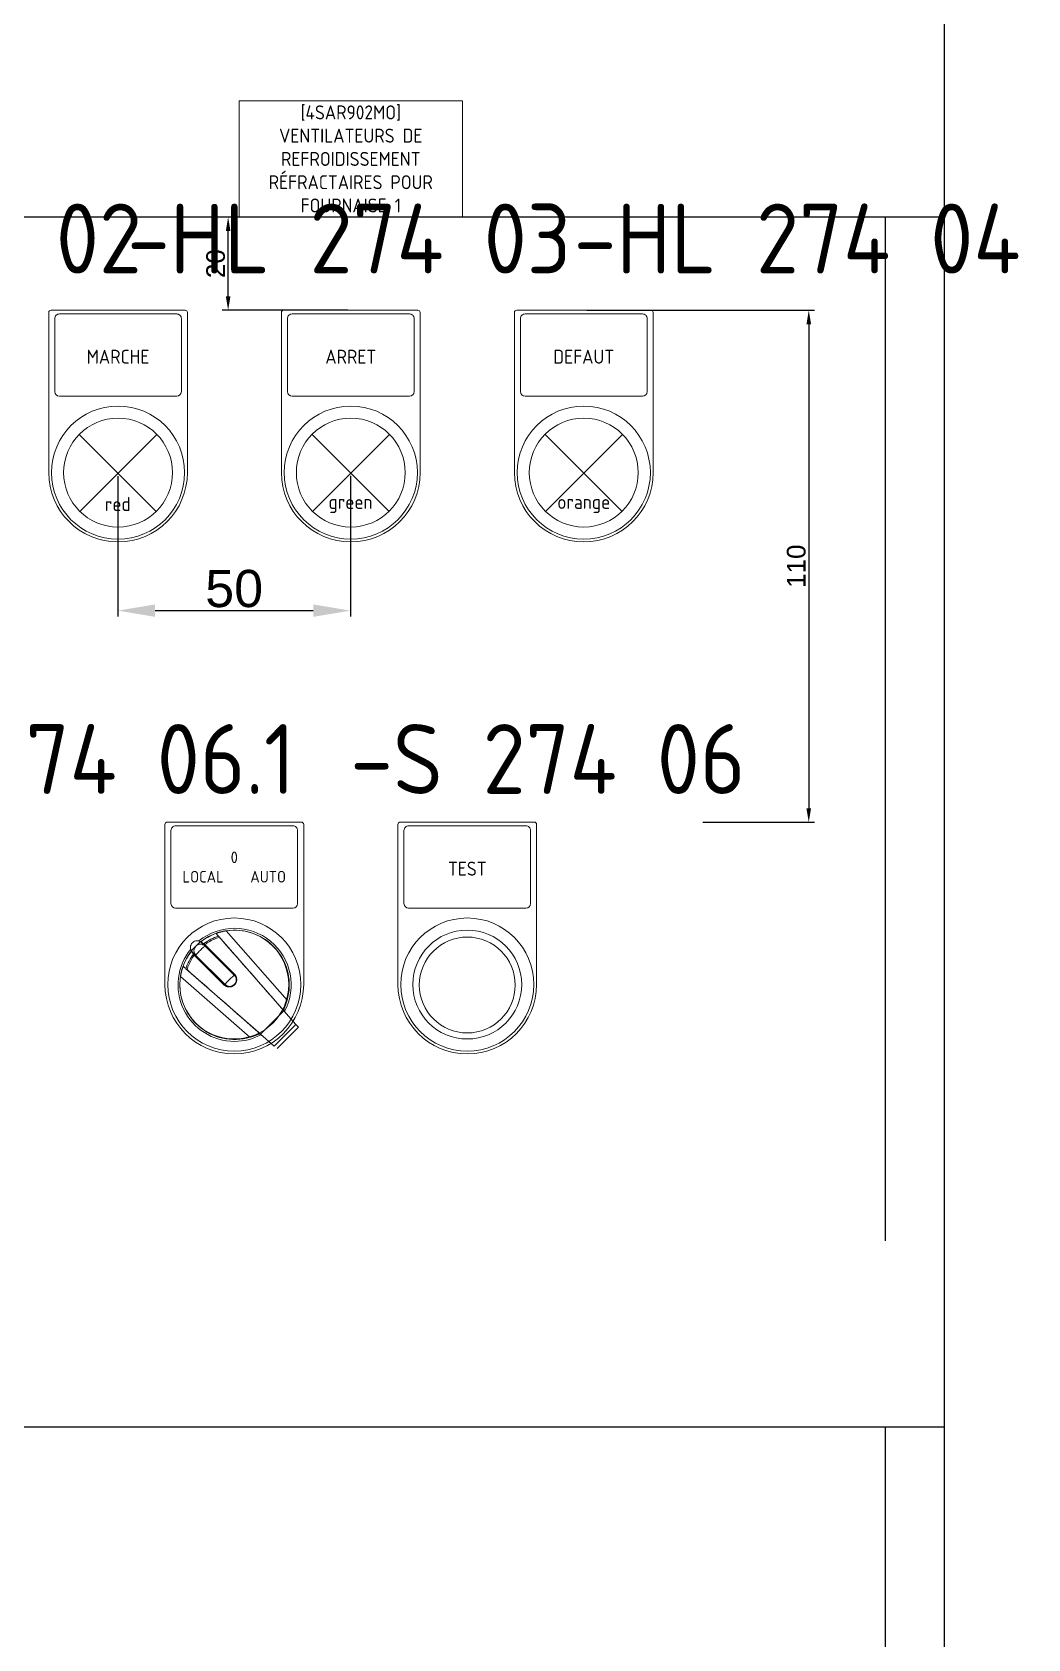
# Model space of a CAD drawing. Header units: millimetres. Extents: x 0 to 69574, y -5 to 41746.
# Drawn here: x 39737.2 to 39951.1, y 23093.9 to 23439.2 of the extents above; entities that cross this region are included whole.
import ezdxf
from ezdxf.enums import TextEntityAlignment as Align

# ---------------------------------------------------------------- set-up
doc = ezdxf.new("R2010")
doc.units = ezdxf.units.MM
doc.set_wipeout_variables(frame=1)
doc.layers.add('! NO PLOT !', color=7, linetype='Continuous', true_color=0xff75dd, plot=False)
doc.layers.add('000-PI-Oprema', color=30, linetype='Continuous', lineweight=5)
for name, color, linetype in [('000-PI-ORMAR', 2, 'Continuous'), ('000-PI_TEXT', 7, 'Continuous'), ('002-PI-Kabelska kanalica', 150, 'Continuous')]:
    doc.layers.add(name, color=color, linetype=linetype)
doc.styles.add('PI0', font='isocpeur.ttf', dxfattribs={"width": 0.9})
doc.styles.get("Standard").update_dxf_attribs({"font": 'arial.ttf'})
doc.dimstyles.new('ISO-25', dxfattribs={"dimtxt": 4, "dimasz": 3, "dimexe": 1.25, "dimexo": 0.625, "dimtad": 1, "dimtxsty": 'Standard', "dimcen": 3, "dimadec": 0, "dimazin": 0, "dimtfac": 1, "dimtmove": 0, "dimatfit": 3, "dimfxl": 1, "dimarcsym": 0})
doc.dimstyles.new('ISO-25-lb', dxfattribs={"dimtxt": 8, "dimasz": 8, "dimexe": 1.25, "dimexo": 0.625, "dimtad": 1, "dimtxsty": 'Standard', "dimcen": 5, "dimadec": 0, "dimazin": 0, "dimtfac": 1, "dimtmove": 0, "dimatfit": 3, "dimfxl": 1, "dimarcsym": 0})

# ---------------------------------------------------------------- blocks, each defined once
blk = doc.blocks.new('*U1084')
at = {"layer": '002-PI-Kabelska kanalica'}
blk.add_line((-20, -100), (-20, 1420), dxfattribs=at)
blk = doc.blocks.new('podloska')
at = {"layer": '000-PI-Oprema'}
for p, q in [((43278.7, 39063.45), (43278.7, 39097.85)), ((43279.2, 39098.35), (43308, 39098.35)), ((43280, 39080.85), (43280, 39096.55)), ((43281, 39097.55), (43306.2, 39097.55)), ((43307.2, 39080.85), (43307.2, 39096.55)), ((43308.5, 39063.45), (43308.5, 39097.85)), ((43281, 39079.85), (43306.2, 39079.85))]:
    blk.add_line(p, q, dxfattribs=at)
blk.add_circle((43293.6, 39063.45), 14.3, dxfattribs=at)
at = {"layer": '000-PI-Oprema', "ltscale": 0.25}
blk.add_circle((43293.6, 39063.45), 11.7, dxfattribs=at)
at = {"layer": '000-PI-Oprema'}
for centre, radius, start, end in [((43279.2, 39097.85), 0.5, 90, 179.9998), ((43281, 39096.55), 1, 90, 180.0001), ((43306.2, 39096.55), 1, 359.9999, 90), ((43308, 39097.85), 0.5, 0.0002, 90), ((43281, 39080.85), 1, 180, 270), ((43306.2, 39080.85), 1, 270, 0), ((43293.6, 39063.45), 14.9, 180, 0)]:
    blk.add_arc(centre, radius, start, end, dxfattribs=at)
blk = doc.blocks.new('*D1687')
at = {"layer": '! NO PLOT !', "color": 0, "linetype": 'Continuous', "lineweight": -2, "ltscale": 0.25, "transparency": 16777216}
for p, q in [((39755.63, 23343.73), (39755.63, 23313.6)), ((39805.63, 23343.83), (39805.63, 23313.6)), ((39763.63, 23314.85), (39797.63, 23314.85))]:
    blk.add_line(p, q, dxfattribs=at)
at = {"layer": '! NO PLOT !', "color": 0, "ltscale": 0.25, "transparency": 16777216}
for points in [[(39763.63, 23316.18), (39763.63, 23313.51), (39755.63, 23314.85)], [(39797.63, 23316.18), (39797.63, 23313.51), (39805.63, 23314.85)]]:
    blk.add_solid(points, dxfattribs=at)
at = {"layer": 'Defpoints', "color": 0, "ltscale": 0.25, "transparency": 16777216}
for p in [(39755.63, 23344.35), (39805.63, 23344.45), (39805.63, 23314.85)]:
    blk.add_point(p, dxfattribs=at)
at = {"layer": '! NO PLOT !', "color": 0, "ltscale": 0.25, "transparency": 16777216, "insert": (39780.63, 23319.55), "char_height": 8, "attachment_point": 5}
blk.add_mtext('50', dxfattribs=at)
blk = doc.blocks.new('*D1688')
at = {"layer": '! NO PLOT !', "color": 0, "lineweight": -2, "ltscale": 0.25, "transparency": 16777216}
for p, q in [((39856.36, 23379.4), (39905.32, 23379.4)), ((39904.07, 23376.4), (39904.07, 23272.4)), ((39881.28, 23269.4), (39905.32, 23269.4))]:
    blk.add_line(p, q, dxfattribs=at)
at = {"layer": '! NO PLOT !', "color": 0, "ltscale": 0.25, "transparency": 16777216}
for points in [[(39903.57, 23376.4), (39904.57, 23376.4), (39904.07, 23379.4)], [(39903.57, 23272.4), (39904.57, 23272.4), (39904.07, 23269.4)]]:
    blk.add_solid(points, dxfattribs=at)
at = {"layer": 'Defpoints', "color": 0, "ltscale": 0.25, "transparency": 16777216}
for p in [(39855.73, 23379.4), (39880.66, 23269.4), (39904.07, 23269.4)]:
    blk.add_point(p, dxfattribs=at)
at = {"layer": '! NO PLOT !', "color": 0, "ltscale": 0.25, "transparency": 16777216, "insert": (39901.4, 23324.4), "char_height": 4, "attachment_point": 5, "rotation": 90}
blk.add_mtext('110', dxfattribs=at)
blk = doc.blocks.new('*D1708')
at = {"layer": '! NO PLOT !', "color": 0, "lineweight": -2, "ltscale": 0.25, "transparency": 16777216}
for p, q in [((39805.06, 23399.4), (39778.09, 23399.4)), ((39779.34, 23382.4), (39779.34, 23396.4)), ((39805.06, 23379.4), (39778.09, 23379.4))]:
    blk.add_line(p, q, dxfattribs=at)
at = {"layer": '! NO PLOT !', "color": 0, "ltscale": 0.25, "transparency": 16777216}
for points in [[(39778.84, 23396.4), (39779.84, 23396.4), (39779.34, 23399.4)], [(39778.84, 23382.4), (39779.84, 23382.4), (39779.34, 23379.4)]]:
    blk.add_solid(points, dxfattribs=at)
at = {"layer": 'Defpoints', "color": 0, "ltscale": 0.25, "transparency": 16777216}
for p in [(39779.34, 23399.4), (39805.68, 23399.4), (39805.68, 23379.4)]:
    blk.add_point(p, dxfattribs=at)
at = {"layer": '! NO PLOT !', "color": 0, "ltscale": 0.25, "transparency": 16777216, "insert": (39776.67, 23389.4), "char_height": 4, "attachment_point": 5, "rotation": 90}
blk.add_mtext('20', dxfattribs=at)

msp = doc.modelspace()

# ---------------------------------------------------------------- block references
at = {"rotation": 180}
msp.add_blockref('*U1084', (39734.172, 24339.404), dxfattribs=at)

# ---------------------------------------------------------------- next in the draw order: wipeouts: each hides what was drawn before it
msp.add_wipeout([(39609.684, 24761.404), (40000.172, 24761.404), (39999.684, 22778.904), (39609.672, 22776.904)]).dxf.layer = '000-PI-ORMAR'

# ---------------------------------------------------------------- next in the draw order: linework, layer by layer
at = {"layer": '! NO PLOT !'}
msp.add_line((39933.184, 24684.154), (39933.184, 22854.154), dxfattribs=at)
at = {"layer": '! NO PLOT !', "ltscale": 0.25}
for p, q in [((39933.184, 23399.404), (39678.184, 23399.404)), ((39920.511, 23399.404), (39920.511, 23179.404)), ((39933.184, 23139.404), (39678.184, 23139.404)), ((39920.511, 23139.404), (39920.511, 22919.404))]:
    msp.add_line(p, q, dxfattribs=at)
at = {"layer": '000-PI-Oprema'}
for p, q in [((39747.361, 23352.727), (39763.907, 23336.181)), ((39764.007, 23352.727), (39747.461, 23336.181)), ((39797.361, 23352.727), (39813.907, 23336.181)), ((39814.007, 23352.727), (39797.461, 23336.181)), ((39847.411, 23352.727), (39863.957, 23336.181)), ((39864.057, 23352.727), (39847.511, 23336.181)), ((39777.28, 23245.673), (39777.353, 23245.695)), ((39777.353, 23245.695), (39777.43, 23245.718)), ((39777.43, 23245.718), (39777.511, 23245.741)), ((39777.511, 23245.741), (39777.596, 23245.765)), ((39777.596, 23245.765), (39777.685, 23245.789)), ((39777.685, 23245.789), (39777.778, 23245.814)), ((39777.778, 23245.814), (39777.873, 23245.838)), ((39777.873, 23245.838), (39777.971, 23245.862)), ((39777.971, 23245.862), (39778.072, 23245.886)), ((39778.072, 23245.886), (39778.174, 23245.909)), ((39778.174, 23245.909), (39778.278, 23245.932)), ((39778.278, 23245.932), (39778.383, 23245.953)), ((39778.383, 23245.953), (39778.488, 23245.974)), ((39778.488, 23245.974), (39778.594, 23245.994)), ((39778.594, 23245.994), (39778.699, 23246.013)), ((39778.699, 23246.013), (39778.804, 23246.031)), ((39778.804, 23246.031), (39778.907, 23246.048)), ((39791.999, 23231.129), (39778.907, 23246.048)), ((39773.549, 23243.736), (39773.545, 23243.74)), ((39773.561, 23243.724), (39773.549, 23243.736)), ((39773.582, 23243.704), (39773.561, 23243.724)), ((39773.611, 23243.674), (39773.582, 23243.704)), ((39780.657, 23236.487), (39773.609, 23243.535)), ((39773.649, 23243.636), (39773.611, 23243.674)), ((39773.894, 23243.391), (39773.649, 23243.636)), ((39773.979, 23243.306), (39773.894, 23243.391)), ((39774.073, 23243.212), (39773.979, 23243.306)), ((39781.034, 23236.252), (39774.073, 23243.212)), ((39774.193, 23243.234), (39774.14, 23243.287)), ((39774.22, 23243.206), (39774.193, 23243.234)), ((39774.249, 23243.178), (39774.22, 23243.206)), ((39774.337, 23243.09), (39774.249, 23243.178)), ((39774.337, 23243.09), (39774.596, 23243.274)), ((39780.711, 23236.716), (39774.337, 23243.09)), ((39774.596, 23243.274), (39774.861, 23243.451)), ((39774.861, 23243.451), (39775.132, 23243.619)), ((39775.132, 23243.619), (39775.407, 23243.78)), ((39775.407, 23243.78), (39775.688, 23243.932)), ((39775.688, 23243.932), (39775.973, 23244.076)), ((39775.973, 23244.076), (39776.262, 23244.211)), ((39776.262, 23244.211), (39776.556, 23244.337)), ((39776.556, 23244.337), (39776.854, 23244.455)), ((39776.735, 23245.491), (39776.738, 23245.492)), ((39776.739, 23245.487), (39776.735, 23245.491)), ((39776.738, 23245.492), (39776.746, 23245.495)), ((39776.751, 23245.473), (39776.739, 23245.487)), ((39776.746, 23245.495), (39776.76, 23245.5)), ((39776.771, 23245.45), (39776.751, 23245.473)), ((39776.76, 23245.5), (39776.781, 23245.507)), ((39776.8, 23245.416), (39776.771, 23245.45)), ((39776.781, 23245.507), (39776.807, 23245.517)), ((39776.838, 23245.373), (39776.8, 23245.416)), ((39776.807, 23245.517), (39776.839, 23245.528)), ((39776.885, 23245.319), (39776.838, 23245.373)), ((39776.839, 23245.528), (39776.877, 23245.541)), ((39776.854, 23244.455), (39777.155, 23244.563)), ((39776.877, 23245.541), (39776.92, 23245.556)), ((39776.942, 23245.255), (39776.885, 23245.319)), ((39776.92, 23245.556), (39776.969, 23245.573)), ((39777.008, 23245.18), (39776.942, 23245.255)), ((39776.969, 23245.573), (39777.023, 23245.591)), ((39777.083, 23245.094), (39777.008, 23245.18)), ((39777.023, 23245.591), (39777.081, 23245.61)), ((39777.081, 23245.61), (39777.144, 23245.63)), ((39777.168, 23244.997), (39777.083, 23245.094)), ((39777.144, 23245.63), (39777.211, 23245.651)), ((39777.155, 23244.563), (39777.46, 23244.663)), ((39777.262, 23244.89), (39777.168, 23244.997)), ((39777.211, 23245.651), (39777.28, 23245.673)), ((39777.276, 23244.872), (39777.248, 23244.904)), ((39791.001, 23229.234), (39777.262, 23244.89)), ((39777.305, 23244.839), (39777.276, 23244.872)), ((39777.335, 23244.806), (39777.305, 23244.839)), ((39777.365, 23244.771), (39777.335, 23244.806)), ((39777.396, 23244.736), (39777.365, 23244.771)), ((39777.428, 23244.7), (39777.396, 23244.736)), ((39777.46, 23244.663), (39777.428, 23244.7)), ((39778.19, 23243.831), (39777.46, 23244.663)), ((39778.92, 23242.999), (39778.19, 23243.831)), ((39779.65, 23242.167), (39778.92, 23242.999)), ((39770.827, 23238.607), (39770.953, 23238.901)), ((39770.953, 23238.901), (39771.088, 23239.191)), ((39771.088, 23239.191), (39771.232, 23239.476)), ((39771.232, 23239.476), (39771.384, 23239.756)), ((39771.384, 23239.756), (39771.544, 23240.032)), ((39771.428, 23241.615), (39771.424, 23241.619)), ((39771.44, 23241.603), (39771.428, 23241.615)), ((39771.46, 23241.582), (39771.44, 23241.603)), ((39771.49, 23241.553), (39771.46, 23241.582)), ((39771.528, 23241.515), (39771.49, 23241.553)), ((39771.575, 23241.468), (39771.528, 23241.515)), ((39771.544, 23240.032), (39771.713, 23240.303)), ((39771.631, 23241.411), (39771.575, 23241.468)), ((39779.137, 23234.047), (39771.629, 23241.555)), ((39771.697, 23241.345), (39771.631, 23241.411)), ((39771.773, 23241.27), (39771.697, 23241.345)), ((39771.713, 23240.303), (39771.89, 23240.568)), ((39771.858, 23241.185), (39771.773, 23241.27)), ((39771.952, 23241.091), (39771.858, 23241.185)), ((39771.958, 23240.944), (39771.877, 23241.024)), ((39771.89, 23240.568), (39772.074, 23240.827)), ((39778.912, 23234.13), (39771.952, 23241.091)), ((39771.986, 23240.915), (39771.958, 23240.944)), ((39772.074, 23240.827), (39771.986, 23240.915)), ((39778.448, 23234.453), (39772.074, 23240.827)), ((39780.38, 23241.336), (39779.65, 23242.167)), ((39781.109, 23240.504), (39780.38, 23241.336)), ((39781.839, 23239.673), (39781.109, 23240.504)), ((39782.568, 23238.842), (39781.839, 23239.673)), ((39783.298, 23238.01), (39782.568, 23238.842)), ((39769.116, 23236.257), (39769.133, 23236.36)), ((39784.034, 23223.165), (39769.116, 23236.257)), ((39769.133, 23236.36), (39769.151, 23236.464)), ((39769.151, 23236.464), (39769.169, 23236.57)), ((39769.169, 23236.57), (39769.189, 23236.675)), ((39769.189, 23236.675), (39769.21, 23236.781)), ((39769.21, 23236.781), (39769.232, 23236.886)), ((39769.232, 23236.886), (39769.255, 23236.99)), ((39769.255, 23236.99), (39769.278, 23237.092)), ((39769.278, 23237.092), (39769.302, 23237.192)), ((39769.302, 23237.192), (39769.326, 23237.291)), ((39769.326, 23237.291), (39769.35, 23237.386)), ((39769.35, 23237.386), (39769.375, 23237.478)), ((39769.375, 23237.478), (39769.399, 23237.567)), ((39769.399, 23237.567), (39769.423, 23237.653)), ((39769.423, 23237.653), (39769.446, 23237.734)), ((39769.446, 23237.734), (39769.469, 23237.811)), ((39769.469, 23237.811), (39769.491, 23237.883)), ((39769.491, 23237.883), (39769.512, 23237.953)), ((39769.512, 23237.953), (39769.534, 23238.02)), ((39769.534, 23238.02), (39769.554, 23238.082)), ((39769.554, 23238.082), (39769.573, 23238.141)), ((39769.573, 23238.141), (39769.591, 23238.195)), ((39769.591, 23238.195), (39769.608, 23238.244)), ((39769.608, 23238.244), (39769.623, 23238.287)), ((39769.623, 23238.287), (39769.636, 23238.325)), ((39769.636, 23238.325), (39769.647, 23238.357)), ((39769.647, 23238.357), (39769.656, 23238.383)), ((39769.656, 23238.383), (39769.664, 23238.403)), ((39769.664, 23238.403), (39769.669, 23238.418)), ((39769.669, 23238.418), (39769.672, 23238.426)), ((39769.672, 23238.426), (39769.673, 23238.429)), ((39769.677, 23238.425), (39769.673, 23238.429)), ((39769.691, 23238.413), (39769.677, 23238.425)), ((39769.714, 23238.393), (39769.691, 23238.413)), ((39769.747, 23238.364), (39769.714, 23238.393)), ((39769.791, 23238.326), (39769.747, 23238.364)), ((39769.844, 23238.278), (39769.791, 23238.326)), ((39769.909, 23238.222), (39769.844, 23238.278)), ((39769.984, 23238.156), (39769.909, 23238.222)), ((39770.07, 23238.081), (39769.984, 23238.156)), ((39770.166, 23237.996), (39770.07, 23238.081)), ((39770.274, 23237.902), (39770.166, 23237.996)), ((39770.292, 23237.888), (39770.26, 23237.916)), ((39785.93, 23224.163), (39770.274, 23237.902)), ((39770.324, 23237.859), (39770.292, 23237.888)), ((39770.358, 23237.829), (39770.324, 23237.859)), ((39770.393, 23237.799), (39770.358, 23237.829)), ((39770.428, 23237.768), (39770.393, 23237.799)), ((39770.464, 23237.736), (39770.428, 23237.768)), ((39770.501, 23237.704), (39770.464, 23237.736)), ((39770.501, 23237.704), (39770.601, 23238.009)), ((39771.333, 23236.974), (39770.501, 23237.704)), ((39770.601, 23238.009), (39770.709, 23238.31)), ((39770.709, 23238.31), (39770.827, 23238.607)), ((39772.165, 23236.244), (39771.333, 23236.974)), ((39772.997, 23235.514), (39772.165, 23236.244)), ((39773.828, 23234.784), (39772.997, 23235.514)), ((39781.117, 23236.027), (39780.657, 23236.487)), ((39780.76, 23236.664), (39780.711, 23236.716)), ((39780.807, 23236.61), (39780.76, 23236.664)), ((39780.852, 23236.554), (39780.807, 23236.61)), ((39780.894, 23236.496), (39780.852, 23236.554)), ((39780.934, 23236.436), (39780.894, 23236.496)), ((39780.971, 23236.374), (39780.934, 23236.436)), ((39781.005, 23236.311), (39780.971, 23236.374)), ((39781.036, 23236.246), (39781.005, 23236.311)), ((39781.064, 23236.18), (39781.036, 23236.246)), ((39781.089, 23236.113), (39781.064, 23236.18)), ((39781.112, 23236.045), (39781.089, 23236.113)), ((39781.131, 23235.976), (39781.112, 23236.045)), ((39781.147, 23235.906), (39781.131, 23235.976)), ((39781.159, 23235.835), (39781.147, 23235.906)), ((39781.147, 23235.264), (39781.16, 23235.334)), ((39781.169, 23235.764), (39781.159, 23235.835)), ((39781.16, 23235.334), (39781.169, 23235.406)), ((39781.176, 23235.692), (39781.169, 23235.764)), ((39781.169, 23235.406), (39781.176, 23235.477)), ((39781.179, 23235.621), (39781.176, 23235.692)), ((39781.176, 23235.477), (39781.179, 23235.549)), ((39781.179, 23235.549), (39781.179, 23235.621)), ((39784.756, 23236.348), (39783.298, 23238.01)), ((39785.485, 23235.518), (39784.756, 23236.348)), ((39786.214, 23234.687), (39785.485, 23235.518)), ((39774.66, 23234.054), (39773.828, 23234.784)), ((39775.491, 23233.325), (39774.66, 23234.054)), ((39776.322, 23232.595), (39775.491, 23233.325)), ((39777.153, 23231.866), (39776.322, 23232.595)), ((39778.5, 23234.404), (39778.448, 23234.453)), ((39778.554, 23234.356), (39778.5, 23234.404)), ((39778.61, 23234.312), (39778.554, 23234.356)), ((39778.668, 23234.269), (39778.61, 23234.312)), ((39778.728, 23234.23), (39778.668, 23234.269)), ((39778.79, 23234.193), (39778.728, 23234.23)), ((39778.853, 23234.159), (39778.79, 23234.193)), ((39778.917, 23234.128), (39778.853, 23234.159)), ((39778.984, 23234.1), (39778.917, 23234.128)), ((39779.051, 23234.074), (39778.984, 23234.1)), ((39779.119, 23234.052), (39779.051, 23234.074)), ((39779.188, 23234.033), (39779.119, 23234.052)), ((39779.258, 23234.017), (39779.188, 23234.033)), ((39779.329, 23234.004), (39779.258, 23234.017)), ((39779.4, 23233.995), (39779.329, 23234.004)), ((39779.472, 23233.988), (39779.4, 23233.995)), ((39779.543, 23233.985), (39779.472, 23233.988)), ((39779.615, 23233.985), (39779.543, 23233.985)), ((39779.615, 23233.985), (39779.687, 23233.988)), ((39779.687, 23233.988), (39779.758, 23233.995)), ((39779.758, 23233.995), (39779.829, 23234.004)), ((39779.829, 23234.004), (39779.9, 23234.017)), ((39779.9, 23234.017), (39779.97, 23234.033)), ((39779.97, 23234.033), (39780.039, 23234.052)), ((39780.039, 23234.052), (39780.108, 23234.074)), ((39780.108, 23234.074), (39780.175, 23234.1)), ((39780.175, 23234.1), (39780.241, 23234.128)), ((39780.241, 23234.128), (39780.306, 23234.159)), ((39780.306, 23234.159), (39780.369, 23234.193)), ((39780.369, 23234.193), (39780.43, 23234.23)), ((39780.43, 23234.23), (39780.49, 23234.269)), ((39780.49, 23234.269), (39780.548, 23234.312)), ((39780.548, 23234.312), (39780.605, 23234.356)), ((39780.605, 23234.356), (39780.659, 23234.404)), ((39780.659, 23234.404), (39780.711, 23234.453)), ((39780.711, 23234.453), (39780.76, 23234.505)), ((39780.76, 23234.505), (39780.807, 23234.559)), ((39780.807, 23234.559), (39780.852, 23234.615)), ((39780.852, 23234.615), (39780.894, 23234.673)), ((39780.894, 23234.673), (39780.934, 23234.733)), ((39780.934, 23234.733), (39780.971, 23234.795)), ((39780.971, 23234.795), (39781.005, 23234.858)), ((39781.005, 23234.858), (39781.036, 23234.923)), ((39781.036, 23234.923), (39781.064, 23234.989)), ((39781.064, 23234.989), (39781.089, 23235.056)), ((39781.089, 23235.056), (39781.112, 23235.125)), ((39781.112, 23235.125), (39781.131, 23235.194)), ((39781.131, 23235.194), (39781.147, 23235.264)), ((39786.943, 23233.856), (39786.214, 23234.687)), ((39787.672, 23233.026), (39786.943, 23233.856)), ((39789.129, 23231.365), (39787.672, 23233.026)), ((39778.815, 23230.408), (39777.153, 23231.866)), ((39779.646, 23229.678), (39778.815, 23230.408)), ((39780.477, 23228.949), (39779.646, 23229.678)), ((39781.308, 23228.221), (39780.477, 23228.949)), ((39786.289, 23223.849), (39791.314, 23228.875)), ((39786.293, 23223.844), (39791.32, 23228.871)), ((39789.858, 23230.535), (39789.129, 23231.365)), ((39791.314, 23228.875), (39789.858, 23230.535)), ((39790.174, 23230.175), (39790.175, 23230.176)), ((39791, 23229.233), (39791.001, 23229.234)), ((39791.32, 23228.871), (39791.001, 23229.234)), ((39793.893, 23225.939), (39791.32, 23228.871)), ((39791.334, 23229.166), (39791.337, 23229.229)), ((39791.336, 23229.103), (39791.334, 23229.166)), ((39791.344, 23229.042), (39791.336, 23229.103)), ((39791.337, 23229.229), (39791.345, 23229.294)), ((39791.357, 23228.981), (39791.344, 23229.042)), ((39791.345, 23229.294), (39791.358, 23229.359)), ((39791.375, 23228.922), (39791.357, 23228.981)), ((39791.358, 23229.359), (39791.375, 23229.426)), ((39791.375, 23229.426), (39791.396, 23229.495)), ((39791.398, 23228.863), (39791.375, 23228.922)), ((39791.396, 23229.495), (39791.422, 23229.565)), ((39791.427, 23228.803), (39791.398, 23228.863)), ((39791.422, 23229.565), (39791.45, 23229.638)), ((39791.461, 23228.744), (39791.427, 23228.803)), ((39791.45, 23229.638), (39791.482, 23229.713)), ((39791.499, 23228.684), (39791.461, 23228.744)), ((39791.482, 23229.713), (39791.556, 23229.883)), ((39791.543, 23228.624), (39791.499, 23228.684)), ((39791.591, 23228.564), (39791.543, 23228.624)), ((39791.556, 23229.883), (39791.632, 23230.07)), ((39791.643, 23228.503), (39791.591, 23228.564)), ((39791.632, 23230.07), (39791.71, 23230.27)), ((39791.71, 23230.27), (39791.788, 23230.48)), ((39791.788, 23230.48), (39791.863, 23230.696)), ((39791.863, 23230.696), (39791.934, 23230.914)), ((39791.934, 23230.914), (39791.999, 23231.129)), ((39782.138, 23227.492), (39781.308, 23228.221)), ((39784.629, 23225.306), (39782.138, 23227.492)), ((39786.289, 23223.849), (39784.629, 23225.306)), ((39784.988, 23224.989), (39784.989, 23224.99)), ((39789.225, 23221.271), (39793.893, 23225.939)), ((39789.848, 23220.724), (39794.44, 23225.316)), ((39794.44, 23225.316), (39793.893, 23225.939)), ((39784.034, 23223.165), (39784.171, 23223.206)), ((39784.171, 23223.206), (39784.309, 23223.249)), ((39784.309, 23223.249), (39784.448, 23223.295)), ((39784.448, 23223.295), (39784.586, 23223.342)), ((39784.586, 23223.342), (39784.722, 23223.39)), ((39784.722, 23223.39), (39784.856, 23223.439)), ((39784.856, 23223.439), (39784.986, 23223.489)), ((39784.986, 23223.489), (39785.111, 23223.539)), ((39785.111, 23223.539), (39785.231, 23223.588)), ((39785.231, 23223.588), (39785.345, 23223.636)), ((39785.345, 23223.636), (39785.451, 23223.682)), ((39785.451, 23223.682), (39785.525, 23223.713)), ((39785.525, 23223.713), (39785.598, 23223.742)), ((39785.598, 23223.742), (39785.669, 23223.767)), ((39785.669, 23223.767), (39785.738, 23223.789)), ((39785.738, 23223.789), (39785.806, 23223.806)), ((39785.806, 23223.806), (39785.871, 23223.819)), ((39785.871, 23223.819), (39785.935, 23223.827)), ((39785.93, 23224.163), (39785.931, 23224.164)), ((39786.293, 23223.844), (39785.93, 23224.163)), ((39785.935, 23223.827), (39785.998, 23223.83)), ((39786.06, 23223.827), (39785.998, 23223.83)), ((39786.122, 23223.82), (39786.06, 23223.827)), ((39786.183, 23223.807), (39786.122, 23223.82)), ((39786.243, 23223.789), (39786.183, 23223.807)), ((39786.302, 23223.765), (39786.243, 23223.789)), ((39789.225, 23221.271), (39786.293, 23223.844)), ((39786.361, 23223.737), (39786.302, 23223.765)), ((39786.42, 23223.703), (39786.361, 23223.737)), ((39786.479, 23223.664), (39786.42, 23223.703)), ((39786.539, 23223.621), (39786.479, 23223.664)), ((39786.6, 23223.573), (39786.539, 23223.621)), ((39786.661, 23223.521), (39786.6, 23223.573))]:
    msp.add_line(p, q, dxfattribs=at)
msp.add_lwpolyline([(39781.684, 23424.404), (39829.684, 23424.404), (39829.684, 23399.404), (39781.684, 23399.404)], close=True, dxfattribs=at)
for points in [[(39773.131, 23243.849), (39772.882, 23243.911), (39772.623, 23243.924), (39772.363, 23243.887), (39772.111, 23243.8), (39771.877, 23243.668), (39771.669, 23243.495), (39771.496, 23243.287), (39771.364, 23243.053), (39771.277, 23242.801), (39771.24, 23242.541), (39771.252, 23242.281), (39771.315, 23242.033)], [(39774.375, 23242.769), (39774.163, 23242.942), (39773.922, 23243.071), (39773.66, 23243.15), (39773.387, 23243.177), (39773.114, 23243.15), (39772.852, 23243.07), (39772.61, 23242.94), (39772.398, 23242.766), (39772.224, 23242.554), (39772.094, 23242.312), (39772.014, 23242.05), (39771.987, 23241.777), (39772.013, 23241.504), (39772.093, 23241.242), (39772.221, 23241.001), (39772.395, 23240.789)], [(39774.375, 23242.769), (39774.344, 23242.761), (39774.277, 23242.716), (39774.175, 23242.635), (39774.043, 23242.52), (39773.886, 23242.378), (39773.71, 23242.212), (39773.52, 23242.03), (39773.326, 23241.838), (39773.134, 23241.643), (39772.952, 23241.454), (39772.786, 23241.278), (39772.643, 23241.12), (39772.529, 23240.988), (39772.448, 23240.887), (39772.403, 23240.819), (39772.395, 23240.789)], [(39773.609, 23243.535), (39773.386, 23243.716), (39773.131, 23243.849)], [(39771.315, 23242.033), (39771.447, 23241.778), (39771.629, 23241.555)], [(39780.657, 23236.487), (39780.627, 23236.479), (39780.559, 23236.434), (39780.458, 23236.352), (39780.326, 23236.238), (39780.168, 23236.096), (39779.992, 23235.93), (39779.803, 23235.747), (39779.608, 23235.555), (39779.416, 23235.361), (39779.234, 23235.172), (39779.068, 23234.996), (39778.926, 23234.838), (39778.811, 23234.706), (39778.73, 23234.605), (39778.685, 23234.537), (39778.677, 23234.507)], [(39778.677, 23234.507), (39778.889, 23234.333), (39779.131, 23234.204), (39779.393, 23234.125), (39779.666, 23234.098), (39779.939, 23234.125), (39780.201, 23234.205), (39780.443, 23234.334), (39780.655, 23234.509), (39780.829, 23234.721), (39780.959, 23234.963), (39781.039, 23235.225), (39781.066, 23235.498), (39781.039, 23235.771), (39780.96, 23236.033), (39780.831, 23236.275), (39780.657, 23236.487)]]:
    msp.add_lwpolyline(points, dxfattribs=at)
msp.add_circle((39830.709, 23234.404), 10.3, dxfattribs=at)
for centre, radius, start, end in [((39780.725, 23234.439), 12.15, 332.06339, 129.08147), ((39780.725, 23234.439), 11.75, 343.63927, 98.89794), ((39780.725, 23234.439), 11.75, 109.84984, 128.23046), ((39780.725, 23234.439), 11.01, 126.64371, 127.16937), ((39780.711, 23234.453), 11.01, 108.33018, 126.64371), ((39780.725, 23234.439), 11.01, 108.33018, 108.33753), ((39780.725, 23234.439), 12.15, 140.91853, 270), ((39780.725, 23234.439), 11.75, 142.33437, 160.15016), ((39780.711, 23234.453), 11.01, 143.35629, 161.66982), ((39780.725, 23234.439), 11.75, 141.76954, 142.33437), ((39780.725, 23234.439), 11.01, 142.83063, 143.35629), ((39780.725, 23234.439), 11.75, 171.10206, 286.36073), ((39780.725, 23234.439), 11.01, 161.66247, 161.66982), ((39780.725, 23234.439), 12.15, 270, 297.93658)]:
    msp.add_arc(centre, radius, start, end, dxfattribs=at)

# ---------------------------------------------------------------- next in the draw order: block references
for p in [(-3537.912, -15718.947), (-3487.912, -15718.947), (-3437.862, -15718.947), (-3512.937, -15828.947), (-3462.887, -15828.947)]:
    msp.add_blockref('podloska', p, dxfattribs=at)

# ---------------------------------------------------------------- next in the draw order: texts
at = {"layer": '! NO PLOT !', "char_height": 3, "width": 27.82747, "attachment_point": 5, "style": 'PI0'}
for s, insert in [('{\\fISOCPEUR|b0|i0|c238|p34;red}', (39755.634, 23337.75)), ('{\\fISOCPEUR|b0|i0|c238|p34;green}', (39805.634, 23337.75)), ('{\\fISOCPEUR|b0|i0|c238|p34;orange}', (39855.734, 23337.75))]:
    msp.add_mtext(s, dxfattribs=dict(at, insert=insert))
at = {"layer": '000-PI_TEXT', "style": 'PI0', "width": 0.9}
for s, p in [('-HL 274 02', (39713.279, 23394.824)), ('-HL 274 03', (39805.328, 23394.824)), ('-HL 274 04', (39901.564, 23394.824)), ('-S 274 06.1', (39745.97, 23282.992)), ('-S 274 06', (39848.019, 23282.992))]:
    msp.add_text(s, height=15, dxfattribs=at).set_placement(p, align=Align.MIDDLE)
at = {"layer": '000-PI_TEXT', "linetype": 'Continuous', "insert": (39781.684, 23411.904), "char_height": 3, "width": 48, "attachment_point": 4, "style": 'PI0'}
msp.add_mtext('\\pxqc;[4SAR902MO]\\PVENTILATEURS DE REFROIDISSEMENT RÉFRACTAIRES POUR FOURNAISE 1', dxfattribs=at)
at = {"layer": '000-PI_TEXT', "attachment_point": 5, "style": 'PI0'}
for s, insert, char_height, width in [('{\\fISOCPEUR|b0|i0|c238|p34;MARCHE}', (39755.684, 23369.404), 3, 27.82747), ('{\\fISOCPEUR|b0|i0|c238|p34;ARRET}', (39805.684, 23369.404), 3, 27.82747), ('{\\fISOCPEUR|b0|i0|c238|p34;DEFAUT}', (39855.734, 23369.404), 3, 27.82747), ('{\\fISOCPEUR|b0|i0|c238|p34;0}\\PLOCAL    {\\fISOCPEUR|b0|i0|c238|p34;AUTO}', (39780.659, 23259.754), 2.5, 24.5), ('{\\fISOCPEUR|b0|i0|c238|p34;TEST}', (39830.709, 23259.404), 3, 24.5)]:
    msp.add_mtext(s, dxfattribs=dict(at, insert=insert, char_height=char_height, width=width))

# ---------------------------------------------------------------- next in the draw order: dimensions: what is measured, and where the dimension line sits
at = {"layer": '! NO PLOT !', "ltscale": 0.25}
for base, p1, p2, picture, middle in [((39779.336, 23399.404), (39805.684, 23379.404), (39805.684, 23399.404), '*D1708', (39776.669, 23389.404)), ((39904.071, 23269.404), (39855.734, 23379.404), (39880.659, 23269.404), '*D1688', (39901.404, 23324.404))]:
    dim = msp.add_linear_dim(base=base, p1=p1, p2=p2, angle=90, dimstyle='ISO-25', dxfattribs=at)
    dim.commit()
    dim.dimension.update_dxf_attribs({"geometry": picture, "text_midpoint": middle})
dim = msp.add_linear_dim(base=(39805.634, 23314.845), p1=(39755.634, 23344.354), p2=(39805.634, 23344.454), dimstyle='ISO-25-lb', dxfattribs=at)
dim.commit()
dim.dimension.update_dxf_attribs({"geometry": '*D1687', "text_midpoint": (39780.634, 23319.555)})

doc.saveas('drawing.dxf')
